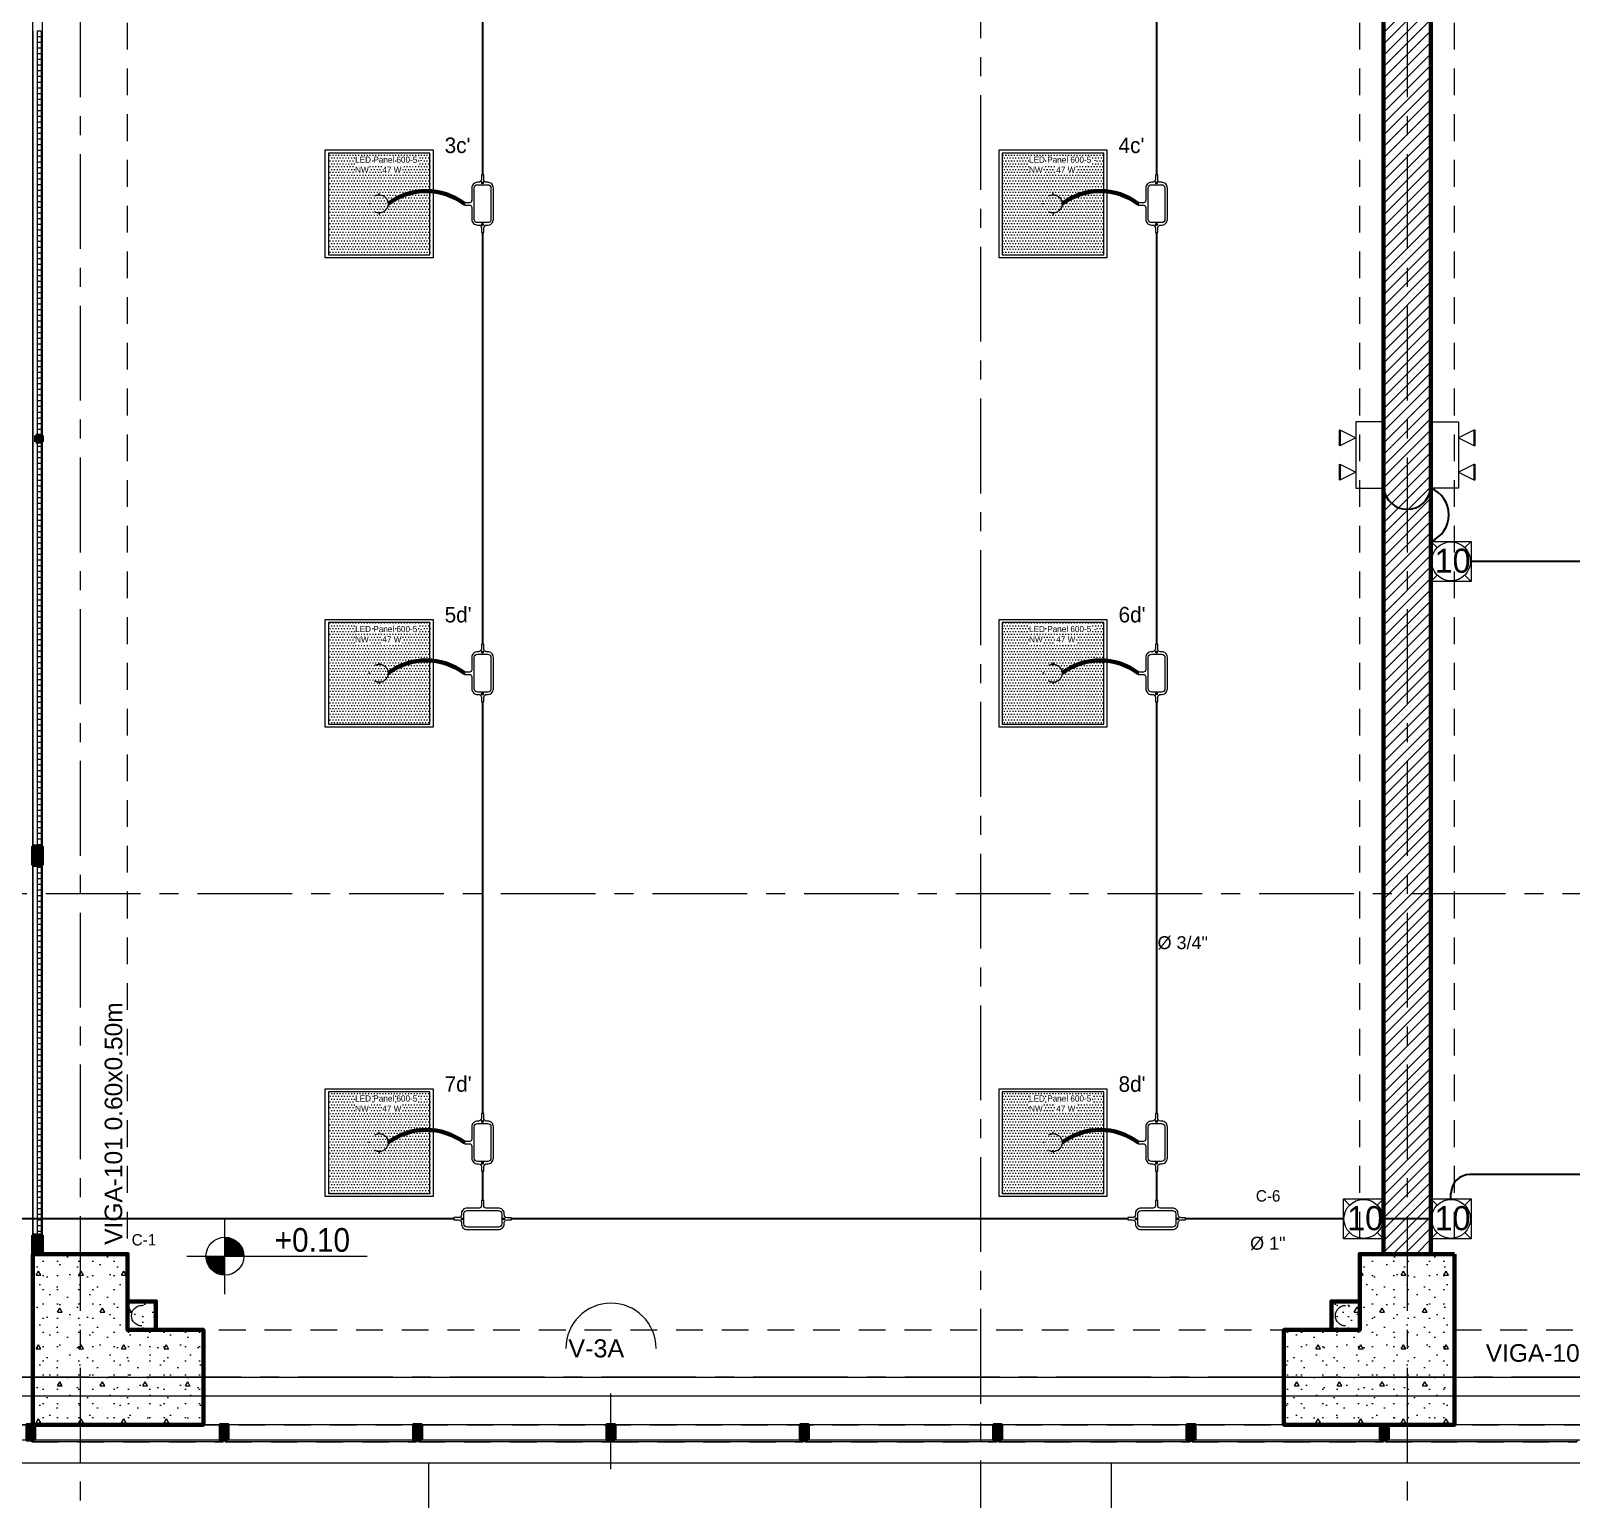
# Model space of a CAD drawing. Header units: inches. Extents: x -38 to 5698, y -33 to 92.
# Drawn here: x 16.06 to 24.18, y 6.81 to 14.55 of the extents above; entities that cross this region are included whole.
import ezdxf
from ezdxf.lldxf.tags import DXFTag

# ---------------------------------------------------------------- set-up
doc = ezdxf.new("R2010")
doc.units = ezdxf.units.IN
doc.header["$MEASUREMENT"] = 0
doc.set_wipeout_variables(frame=1)
doc.header["$PDMODE"] = 1
for name, pattern in [('CONTINUA', [0]), ('DASHED', [0.75, 0.5, -0.25]), ('Hidden Line', [0.195611, 0.141111, -0.0545]), ('HIDDEN2', [0.1875, 0.125, -0.0625]), ('Línea Oculta', [0.195611, 0.141111, -0.0545]), ('Punto & Raya', [0.65, 0.5, -0.075, 0, -0.075]), ('Wipeout_Contour', [1, 0, -1])]:
    doc.linetypes.add(name, pattern=pattern)
for name, color, linetype, lineweight in [('00 IE CKTO ILUMINACION', 3, 'Continuous', 50), ('00_IE_Luminarias', 6, 'Continuous', 30), ('ALUMBRADO_CONDUIT', 30, 'CONDUIT1', 30), ('ALUMBRADO_PVC', 6, 'PVC1', 30), ('Bancas', 1, 'Continuous', 13), ('CABLEADO EXT.', 3, 'PVCSUBT', 30), ('Luminarias', 5, 'Continuous', 20), ('pulsador', 4, 'Continuous', 40), ('Simb_Alumbrado', 140, 'CONTINUA', 30)]:
    doc.layers.add(name, color=color, linetype=linetype, lineweight=lineweight)
for name, color, linetype in [('02 _ ARQ _ ALB _ Cotas Ejes', 7, 'Continuous'), ('02 _ ARQ _ ALB _ Ejes Generales', 7, 'Continuous'), ('02 _ ARQ _ ZON _ Espacio.3D', 7, 'Continuous'), ('08 _ STR _ EXT _ 06 Columnas', 7, 'Continuous'), ('08 _ STR _ EXT _ 06 Elementos de Fachada', 7, 'Continuous'), ('08 _ STR _ EXT _ 07 Losa Aligerada', 7, 'Continuous'), ('08 _ STR _ EXT _ 09 Vigas', 7, 'Continuous'), ('08 _ STR _ EXT _ 10 Vereda Exterior', 7, 'Continuous'), ('1TEXT', 8, 'Continuous'), ('Acabado - Muros', 7, 'Continuous'), ('ESQUEMAS', 7, 'Continuous'), ('Estructura - 04 MURO', 7, 'Continuous'), ('Estructura - Carga', 7, 'Continuous'), ('Marcador - Secciones', 251, 'Continuous'), ('MEP - HVAC', 7, 'Continuous'), ('Notas - Etiquetas', 251, 'Continuous')]:
    doc.layers.add(name, color=color, linetype=linetype)
doc.styles.add('Arial', font='arial.ttf')
doc.styles.add('Estilo_Generado_4', font='swisse.ttf')
doc.styles.add('{18b73a54-fa43-428c-adcb-c1c7bbdf2c84}', font='Simplex.shx')
tags = doc.linetypes.add('CONDUIT1', pattern='A,1,-0.19772,["con",{18b73a54-fa43-428c-adcb-c1c7bbdf2c84},S=0.2,R=0,X=0,Y=-0.065594],-0.593642', length=1.791362).pattern_tags.tags
tags[6] = DXFTag(74, 10)
tags = doc.linetypes.add('PVC1', pattern='A,1,-0.19772,["PVC",{18b73a54-fa43-428c-adcb-c1c7bbdf2c84},S=0.13,R=0,X=0,Y=-0.061851],-0.507647', length=1.705367).pattern_tags.tags
tags[6] = DXFTag(74, 10)
tags = doc.linetypes.add('PVCSUBT', pattern='A,0.6,-0.3,0.6,-0.075691,["PVC",Standard,S=0.2,R=0,X=0,Y=-0.093724],-0.621005', length=2.196696).pattern_tags.tags
tags[10] = DXFTag(74, 10)
doc.dimstyles.new('Estilo_Generado__1', dxfattribs={"dimtxt": 0.125, "dimasz": 0.095, "dimexe": 0.18, "dimexo": 0.3, "dimgap": 0, "dimtad": 0, "dimtih": 1, "dimtoh": 1, "dimzin": 0, "dimdsep": 46, "dimtxsty": 'Estilo_Generado_4', "dimblk": 'ARROWHEAD_6', "dimblk1": 'ARROWHEAD_6', "dimblk2": 'ARROWHEAD_6', "dimcen": 0.09, "dimse1": 1, "dimse2": 1, "dimclrd": 144, "dimclre": 144, "dimclrt": 7, "dimadec": 0, "dimazin": 0, "dimtfac": 1, "dimtdec": 4, "dimtmove": 0, "dimatfit": 3, "dimfxl": 1, "dimtolj": 1, "dimtzin": 0, "dimarcsym": 0})
pattern_1 = [(0, (0, 0), (0, 0.03), [])]
pattern_2 = [(0, (0, 0), (0, 0.3897114), [0.024375, -0.200625]), (0, (0.1125, 0.19486), (0, 0.3897114), [0.024375, -0.200625]), (60, (0, 0), (-0.3375, 0.194856), [0.024375, -0.200625]), (60, (0.225, 0), (-0.3375, 0.194856), [0.024375, -0.200625]), (120, (0.02437, 0), (0.3375, 0.194856), [0.024375, -0.200625]), (120, (0.24938, 0), (0.3375, 0.194856), [0.024375, -0.200625]), (0, (0, 0.0375), (0, 0.075), [0, -0.075, 0, -0.1125]), (45, (0.0375, 0.0375), (-0.053033, 0.053033), [0, -0.05625, 0, -0.09375])]
pattern_3 = [(0, (0, 0), (0, 0.311769), [0.03, -0.15]), (0, (0.09, 0.1559), (0, 0.311769), [0.03, -0.15]), (60, (0, 0), (-0.27, 0.1558846), [0.03, -0.15]), (60, (0.18, 0), (-0.27, 0.1558846), [0.03, -0.15]), (120, (0.03, 0), (0.27, 0.1558846), [0.03, -0.15]), (120, (0.21, 0), (0.27, 0.1558846), [0.03, -0.15]), (0, (0, 0.03), (0, 0.06), [0, -0.06, 0, -0.09]), (45, (0.03, 0.03), (-0.04242641, 0.04242641), [0, -0.045, 0, -0.075])]

# ---------------------------------------------------------------- blocks, each defined once
blk = doc.blocks.new('ARROWHEAD_6')
at = {"color": 0, "linetype": 'Continuous', "lineweight": 0}
for p, q in [((0, 0), (-1, 0)), ((-0.5, -0.5), (0.5, 0.5))]:
    blk.add_line(p, q, dxfattribs=at)
blk = doc.blocks.new('*D10')
at = {"layer": '02 _ ARQ _ ALB _ Cotas Ejes', "color": 144, "linetype": 'Continuous', "lineweight": -2, "transparency": 16777216}
for p, q in [((9.415, 2.4306), (12.5886, 2.4306)), ((16.225, 2.4306), (12.976, 2.4306))]:
    blk.add_line(p, q, dxfattribs=at)
at = {"layer": 'Defpoints', "color": 0, "linetype": 'Continuous', "lineweight": 40, "transparency": 16777216}
for p in [(9.32, 7.45), (16.32, 7.45), (16.32, 2.4306)]:
    blk.add_point(p, dxfattribs=at)
at = {"layer": '02 _ ARQ _ ALB _ Cotas Ejes', "color": 144, "linetype": 'Continuous', "lineweight": -2, "transparency": 16777216, "xscale": 0.095, "yscale": 0.095, "zscale": 0.095, "rotation": 180}
blk.add_blockref('ARROWHEAD_6', (9.32, 2.4306), dxfattribs=at)
at = {"layer": '02 _ ARQ _ ALB _ Cotas Ejes', "color": 144, "linetype": 'Continuous', "lineweight": -2, "transparency": 16777216, "xscale": 0.095, "yscale": 0.095, "zscale": 0.095}
blk.add_blockref('ARROWHEAD_6', (16.32, 2.4306), dxfattribs=at)
at = {"layer": '02 _ ARQ _ ALB _ Cotas Ejes', "color": 7, "linetype": 'Continuous', "lineweight": 13, "transparency": 16777216, "insert": (12.7823, 2.4306), "char_height": 0.125, "attachment_point": 5, "style": 'Estilo_Generado_4'}
blk.add_mtext('\\A1;7.00', dxfattribs=at)
blk = doc.blocks.new('*D12')
at = {"layer": '02 _ ARQ _ ALB _ Cotas Ejes', "color": 144, "linetype": 'Continuous', "lineweight": -2, "transparency": 16777216}
for p, q in [((16.415, 2.4306), (19.5886, 2.4306)), ((23.225, 2.4306), (19.976, 2.4306))]:
    blk.add_line(p, q, dxfattribs=at)
at = {"layer": 'Defpoints', "color": 0, "linetype": 'Continuous', "lineweight": 40, "transparency": 16777216}
for p in [(16.32, 7.45), (23.32, 7.45), (23.32, 2.4306)]:
    blk.add_point(p, dxfattribs=at)
at = {"layer": '02 _ ARQ _ ALB _ Cotas Ejes', "color": 144, "linetype": 'Continuous', "lineweight": -2, "transparency": 16777216, "xscale": 0.095, "yscale": 0.095, "zscale": 0.095, "rotation": 180}
blk.add_blockref('ARROWHEAD_6', (16.32, 2.4306), dxfattribs=at)
at = {"layer": '02 _ ARQ _ ALB _ Cotas Ejes', "color": 144, "linetype": 'Continuous', "lineweight": -2, "transparency": 16777216, "xscale": 0.095, "yscale": 0.095, "zscale": 0.095}
blk.add_blockref('ARROWHEAD_6', (23.32, 2.4306), dxfattribs=at)
at = {"layer": '02 _ ARQ _ ALB _ Cotas Ejes', "color": 7, "linetype": 'Continuous', "lineweight": 13, "transparency": 16777216, "insert": (19.7823, 2.4306), "char_height": 0.125, "attachment_point": 5, "style": 'Estilo_Generado_4'}
blk.add_mtext('\\A1;7.00', dxfattribs=at)
blk = doc.blocks.new('*D13')
at = {"layer": '02 _ ARQ _ ALB _ Cotas Ejes', "color": 144, "linetype": 'Continuous', "lineweight": -2, "transparency": 16777216}
for p, q in [((23.415, 2.4306), (26.5886, 2.4306)), ((30.225, 2.4306), (26.9761, 2.4306))]:
    blk.add_line(p, q, dxfattribs=at)
at = {"layer": 'Defpoints', "color": 0, "linetype": 'Continuous', "lineweight": 40, "transparency": 16777216}
for p in [(23.32, 7.45), (30.32, 7.45), (30.32, 2.4306)]:
    blk.add_point(p, dxfattribs=at)
at = {"layer": '02 _ ARQ _ ALB _ Cotas Ejes', "color": 144, "linetype": 'Continuous', "lineweight": -2, "transparency": 16777216, "xscale": 0.095, "yscale": 0.095, "zscale": 0.095, "rotation": 180}
blk.add_blockref('ARROWHEAD_6', (23.32, 2.4306), dxfattribs=at)
at = {"layer": '02 _ ARQ _ ALB _ Cotas Ejes', "color": 144, "linetype": 'Continuous', "lineweight": -2, "transparency": 16777216, "xscale": 0.095, "yscale": 0.095, "zscale": 0.095}
blk.add_blockref('ARROWHEAD_6', (30.32, 2.4306), dxfattribs=at)
at = {"layer": '02 _ ARQ _ ALB _ Cotas Ejes', "color": 7, "linetype": 'Continuous', "lineweight": 13, "transparency": 16777216, "insert": (26.7823, 2.4306), "char_height": 0.125, "attachment_point": 5, "style": 'Estilo_Generado_4'}
blk.add_mtext('\\A1;7.00', dxfattribs=at)
blk = doc.blocks.new('*U270')
at = {"layer": 'Luminarias', "linetype": 'DASHED', "lineweight": 0, "ltscale": 0.05}
blk.add_lwpolyline([(0, -0.0045), (0, 0.0045)], dxfattribs=at)
blk = doc.blocks.new('*U271')
at = {"color": 0, "linetype": 'ByBlock', "lineweight": -2, "transparency": 16777216}
for p, rotation in [((-0.05, 0), 90), ((0, -0.05), 180), ((0.05, 0), 269.9999999999999)]:
    blk.add_blockref('*U270', p, dxfattribs=dict(at, rotation=rotation))
blk.add_blockref('*U270', (0, 0.05), dxfattribs=at)
blk = doc.blocks.new('PANEL LED 50W')
at = {"layer": 'Luminarias'}
h = blk.add_hatch(dxfattribs=at)
h.set_pattern_fill('DOTS', color=4, scale=0.009097)
h.set_pattern_definition([(0, (0, -2e-14), (0.0072206, 0.01444116), [0, -0.01444116])])
h.paths.add_polyline_path([(-0.2574, -0.2574), (0.2574, -0.2574), (0.2574, 0.2574), (-0.2574, 0.2574)])
h.paths.add_polyline_path([(-0.1296, 0.0974), (0.1849, 0.0974), (0.1849, 0.2469), (-0.1296, 0.2469)], flags=24)
at = {"layer": 'Luminarias', "color": 4, "lineweight": 0}
for points in [[(-0.2729, 0.2729), (0.2729, 0.2729), (0.2729, -0.2729), (-0.2729, -0.2729)], [(-0.2574, -0.2574), (0.2574, -0.2574), (0.2574, 0.2574), (-0.2574, 0.2574)]]:
    blk.add_lwpolyline(points, close=True, dxfattribs=at)
at = {"layer": 'Luminarias', "color": 4, "linetype": 'DASHED', "lineweight": 0, "ltscale": 0.01}
blk.add_circle((0, 0), 0.0455, dxfattribs=at)
at = {"color": 4}
blk.add_blockref('*U271', (0, 0), dxfattribs=at)
at = {"layer": 'Luminarias', "color": 4, "insert": (-0.1218, 0.2392), "char_height": 0.030929, "width": 0.382855, "attachment_point": 1}
blk.add_mtext('{\\Ftxt|c0;LED Panel 600-5 - NW      47 W}', dxfattribs=at)
blk = doc.blocks.new('oval t')
at = {"layer": 'Simb_Alumbrado', "lineweight": 13}
blk.add_lwpolyline([(0.0141, 0.0102, -0.414214), (0.0041, 0.0202), (0.0041, 0.0416), (-0.0056, 0.0416), (-0.0056, 0.0202, -0.414214), (-0.0156, 0.0102), (-0.0659, 0.0102, 0.414214), (-0.0899, -0.0138), (-0.0899, -0.0183, -0.414214), (-0.1019, -0.0303), (-0.1213, -0.0303), (-0.1213, -0.04), (-0.1016, -0.04, -0.451917), (-0.0897, -0.0535, 0.451917), (-0.0659, -0.0805), (0.0659, -0.0805, 0.414214), (0.0899, -0.0566), (0.0899, -0.0512, -0.398753), (0.1019, -0.0401), (0.1213, -0.0401), (0.1213, -0.0304), (0.1019, -0.0304, -0.368669), (0.0899, -0.0176), (0.0899, -0.0138, 0.414214), (0.0659, 0.0102), (0.0141, 0.0102)], format="xyb", dxfattribs=at)
blk.add_lwpolyline([(-0.0659, 0), (0.0659, 0, -0.414214), (0.0797, -0.0138), (0.0797, -0.0566, -0.414214), (0.0659, -0.0703), (-0.0659, -0.0703, -0.414214), (-0.0797, -0.0566), (-0.0797, -0.0138, -0.414214)], format="xyb", close=True, dxfattribs=at)
for points in [[(-0.0911, -0.0352), (-0.0828, -0.0352)], [(-0.0869, -0.031), (-0.0869, -0.0394)], [(0.0837, -0.0352), (0.0921, -0.0352)], [(0.0879, -0.031), (0.0879, -0.0394)]]:
    blk.add_lwpolyline(points, dxfattribs=at)
for centre in [(-0.0869, -0.0352), (0.0879, -0.0352)]:
    blk.add_circle(centre, 0.00419, dxfattribs=at)
blk = doc.blocks.new('100x100x80 adosado')
at = {"layer": 'Simb_Alumbrado', "lineweight": 13}
blk.add_lwpolyline([(-0.0768, 0.0788), (0.0194, 0.0788), (0.0194, -0.0174), (-0.0768, -0.0174)], close=True, dxfattribs=at)
at = {"layer": 'Simb_Alumbrado', "lineweight": 9}
for points in [[(-0.0768, 0.0788), (-0.0618, 0.0638)], [(0.0043, 0.0638), (0.0194, 0.0788)], [(-0.0768, -0.0174), (-0.0618, -0.0023)], [(0.0043, -0.0023), (0.0194, -0.0174)]]:
    blk.add_lwpolyline(points, dxfattribs=at)
blk.add_circle((-0.0287, 0.0307), 0.0467, dxfattribs=at)
at = {"layer": 'Simb_Alumbrado', "lineweight": 9, "insert": (-0.0677, 0.0612), "char_height": 0.05773, "attachment_point": 1}
blk.add_mtext_dynamic_manual_height_columns('10', width=0.119989, gutter_width=12.5, heights=[0], dxfattribs=at)
blk = doc.blocks.new('luz de emergencia')
at = {"color": 5, "lineweight": 40}
for p, q in [((164.1493, 48.9365, -0.0001), (164.2333, 48.9365, -0.0001)), ((164.3313, 48.9365, -0.0001), (164.4153, 48.9365, -0.0001))]:
    blk.add_line(p, q, dxfattribs=at)
at = {"layer": '00_IE_Luminarias', "color": 5, "linetype": 'Continuous', "lineweight": 13}
for p, q in [((164.1913, 49.0205, -0.0001), (164.1493, 48.9365, -0.0001)), ((164.2333, 48.9365, -0.0001), (164.1913, 49.0205, -0.0001)), ((164.3733, 49.0205, -0.0001), (164.3313, 48.9365, -0.0001)), ((164.4153, 48.9365, -0.0001), (164.3733, 49.0205, -0.0001))]:
    blk.add_line(p, q, dxfattribs=at)
at = {"layer": '00_IE_Luminarias', "color": 5, "linetype": 'Continuous', "lineweight": 13, "elevation": -0.0001}
blk.add_lwpolyline([(164.4573, 49.0205), (164.1073, 49.0205), (164.1073, 49.1666), (164.4573, 49.1665)], close=True, dxfattribs=at)

msp = doc.modelspace()

# ---------------------------------------------------------------- hatches: boundary and pattern name
at = {"linetype": 'Continuous', "lineweight": 13, "true_color": 0x636466}
for points in [[(17.0837, 8.0886), (17.1837, 8.0886), (17.1761, 8.1269), (17.1544, 8.1593), (17.122, 8.181), (17.0837, 8.1886)], [(17.0837, 8.0886), (16.9837, 8.0886), (16.9913, 8.0504), (17.013, 8.0179), (17.0454, 7.9962), (17.0837, 7.9886)]]:
    msp.add_hatch(color=251, dxfattribs=at).paths.add_polyline_path(points)
at = {"layer": '08 _ STR _ EXT _ 10 Vereda Exterior', "linetype": 'Continuous', "lineweight": 13}
h = msp.add_hatch(dxfattribs=at)
h.set_pattern_fill('RETÍCULA_100X100_0002', color=251, style=0, pattern_type=2)
h.set_pattern_definition([(360, (3.7574, 18.3027), (0, 2.53199), []), (90, (3.7574, 18.3027), (-3.6, 0), [])])
h.paths.add_polyline_path([(2.17, 3.6213), (4.2913, 1.5), (9.32, 1.5), (9.32, 6.5), (40.52, 6.5), (40.52, 1.5), (52.92, 1.5), (52.92, 19.0859), (51.57, 19.0859), (51.57, 7.2), (9.07, 7.2), (9.07, 7.85), (6.5201, 7.85, -0.414214), (6.2701, 8.1), (6.2701, 8.85, -0.414213), (6.5201, 9.1), (9.07, 9.1), (9.07, 12), (6.5201, 12, -0.414214), (6.2701, 12.25), (6.2701, 13, -0.414213), (6.5201, 13.25), (9.07, 13.25), (9.07, 16.15), (6.5201, 16.15, -0.414214), (6.2701, 16.4), (6.2701, 17.15, -0.414213), (6.5201, 17.4), (8.77, 17.4), (8.7706, 21.0499), (2.17, 21.0499)])
at = {"layer": 'Estructura - Carga', "linetype": 'Continuous', "lineweight": 13}
h = msp.add_hatch(dxfattribs=at)
h.set_pattern_fill('HORMIGÓN_ARMADO_0002', color=251, style=0, pattern_type=2)
h.set_pattern_definition(pattern_3)
h.paths.add_polyline_path([(16.57, 7.7), (16.72, 7.7), (16.72, 7.85), (16.57, 7.85)])
h = msp.add_hatch(dxfattribs=at)
h.set_pattern_fill('HORMIGÓN_ARMADO_0002', color=251, style=0, pattern_type=2)
h.set_pattern_definition(pattern_3)
h.paths.add_polyline_path([(22.92, 7.7), (23.07, 7.7), (23.07, 7.85), (22.92, 7.85)])

# ---------------------------------------------------------------- linework, layer by layer
at = {"color": 251, "linetype": 'Continuous', "lineweight": 13, "true_color": 0x636466}
for p, q in [((17.0837, 7.8886), (17.0837, 8.2886)), ((16.8837, 8.0886), (17.8348, 8.0886))]:
    msp.add_line(p, q, dxfattribs=at)
msp.add_circle((17.0837, 8.0886), 0.1, dxfattribs=at)
at = {"layer": '02 _ ARQ _ ALB _ Ejes Generales', "color": 251, "linetype": 'Punto & Raya', "lineweight": 13}
msp.add_line((55.57, 7.45), (4.8454, 7.45), dxfattribs=at)
at = {"layer": '02 _ ARQ _ ZON _ Espacio.3D', "color": 254, "linetype": 'Continuous', "lineweight": 0, "flags": 128}
msp.add_lwpolyline([(9.07, 29.7), (9.07, 17.4), (23.97, 17.4), (23.97, 16.9001), (23.57, 16.9001), (23.57, 16.2999), (23.445, 16.2999), (23.445, 8.1), (23.57, 8.1), (23.57, 7.45), (30.07, 7.45)], dxfattribs=at)
for points in [[(12.7199, 7.45), (16.07, 7.45), (16.07, 17.35), (12.7199, 17.35)], [(23.195, 16.2998), (23.07, 16.2998), (23.07, 17.35), (16.97, 17.35), (16.97, 16.9001), (16.57, 16.9001), (16.57, 16.0999), (16.1199, 16.0999), (16.1199, 8.1), (16.57, 8.1), (16.57, 7.7), (16.97, 7.7), (16.97, 7.45), (22.67, 7.45), (22.67, 7.7), (23.07, 7.7), (23.07, 8.1), (23.195, 8.1)]]:
    msp.add_lwpolyline(points, close=True, dxfattribs=at)
at = {"layer": '08 _ STR _ EXT _ 07 Losa Aligerada', "color": 254, "linetype": 'Continuous', "lineweight": 18, "flags": 128}
msp.add_lwpolyline([(9.07, 30.7), (9.07, 17.4), (6.5201, 17.4, 0.414213), (6.2701, 17.15), (6.2701, 16.4, 0.414071), (6.5201, 16.15), (9.07, 16.15), (9.07, 13.25), (6.5201, 13.25, 0.414229), (6.2701, 13), (6.2701, 12.25, 0.414214), (6.5201, 12), (9.07, 12), (9.07, 9.1), (6.5201, 9.1, 0.414244), (6.2701, 8.85), (6.2701, 8.1, 0.414204), (6.5201, 7.85), (9.07, 7.85), (9.07, 7.2), (51.57, 7.2)], format="xyb", dxfattribs=at)
at = {"layer": '08 _ STR _ EXT _ 09 Vigas', "color": 251, "linetype": 'Hidden Line', "lineweight": 13}
for p, q in [((16.57, 7.7), (16.57, 16.9)), ((23.07, 7.7), (23.07, 16.9)), ((23.57, 7.7), (23.57, 16.9)), ((9.57, 7.7), (16.07, 7.7)), ((16.57, 7.7), (23.07, 7.7)), ((23.57, 7.7), (30.07, 7.7))]:
    msp.add_line(p, q, dxfattribs=at)
at = {"layer": '08 _ STR _ EXT _ 10 Vereda Exterior', "color": 7, "linetype": 'Continuous', "lineweight": 18, "flags": 128}
msp.add_lwpolyline([(51.57, 7.2), (9.07, 7.2), (9.07, 7.85), (6.5201, 7.85, -0.414214), (6.2701, 8.1), (6.2701, 8.85, -0.414213), (6.5201, 9.1), (9.07, 9.1), (9.07, 12), (6.5201, 12, -0.414214), (6.2701, 12.25), (6.2701, 13, -0.414213), (6.5201, 13.25), (9.07, 13.25), (9.07, 16.15), (6.5201, 16.15, -0.414214), (6.2701, 16.4), (6.2701, 17.15, -0.414213), (6.5201, 17.4), (8.77, 17.4), (8.7706, 21.0499)], format="xyb", dxfattribs=at)
at = {"layer": 'Acabado - Muros', "color": 7, "linetype": 'Continuous', "lineweight": 60}
msp.add_line((16.12, 8.1), (16.07, 8.1), dxfattribs=at)
at = {"layer": 'ALUMBRADO_CONDUIT', "color": 30, "lineweight": 30, "ltscale": 0.4, "true_color": 0xf26722}
for p, q in [((18.4431, 15.9614), (18.4431, 13.7906)), ((21.9979, 15.8831), (21.9979, 13.7906)), ((18.4431, 13.4864), (18.4431, 11.3156)), ((21.9979, 13.4864), (21.9979, 11.3156)), ((25.4036, 11.7523), (23.6567, 11.7523)), ((18.4431, 11.0114), (18.4431, 8.8406)), ((21.9979, 11.0114), (21.9979, 8.8406)), ((18.443, 8.5364), (18.443, 8.382)), ((21.9979, 8.5364), (21.9979, 8.382)), ((25.4042, 8.519), (23.6508, 8.519)), ((23.5508, 8.3916), (23.5508, 8.419))]:
    msp.add_line(p, q, dxfattribs=at)
for points in [[(21.8467, 8.2857), (18.5961, 8.2857)], [(22.9833, 8.2857), (22.151, 8.2857)]]:
    msp.add_lwpolyline(points, dxfattribs=at)
msp.add_arc((23.6508, 8.419), 0.1, 90, 180, dxfattribs=at)
at = {"layer": 'CABLEADO EXT.', "color": 3, "lineweight": 80}
for centre in [(18.1458, 13.3725), (21.7006, 13.3725), (18.1458, 10.8975), (21.7006, 10.8975), (18.1458, 8.4225), (21.7006, 8.4225)]:
    msp.add_arc(centre, 0.3326, 52.81479, 127.18521, dxfattribs=at)
at = {"layer": 'Estructura - 04 MURO', "color": 165, "linetype": 'Continuous', "lineweight": 15}
for p, q in [((14.0199, 7.45), (43.67, 7.45)), ((14.0199, 7.2), (43.67, 7.2))]:
    msp.add_line(p, q, dxfattribs=at)
at = {"layer": 'Estructura - Carga', "color": 7, "linetype": 'Continuous', "lineweight": 80, "flags": 128}
for points in [[(16.57, 7.7), (16.72, 7.7), (16.72, 7.85), (16.57, 7.85)], [(22.92, 7.7), (23.07, 7.7), (23.07, 7.85), (22.92, 7.85)]]:
    msp.add_lwpolyline(points, close=True, dxfattribs=at)
at = {"layer": 'MEP - HVAC', "color": 7, "linetype": 'Continuous', "lineweight": 13, "flags": 128}
for points in [[(16.645, 7.721, -1), (16.645, 7.829)], [(22.995, 7.721, -1), (22.995, 7.829, -1)]]:
    msp.add_lwpolyline(points, format="xyb", dxfattribs=at)
at = {"layer": 'Notas - Etiquetas', "color": 144, "linetype": 'Continuous', "lineweight": 13, "flags": 128}
msp.add_lwpolyline([(19.3578, 7.6029, 1), (18.882, 7.6029, 1)], format="xyb", dxfattribs=at)

# ---------------------------------------------------------------- block references
at = {"layer": 'ALUMBRADO_CONDUIT', "xscale": 1.041283452965173, "yscale": 1.041283452965173, "zscale": 1.041283452965173}
for p in [(17.8974, 13.6375), (21.4522, 13.6375), (17.8974, 11.1625), (21.4522, 11.1625), (17.8974, 8.6875), (21.4522, 8.6875)]:
    msp.add_blockref('PANEL LED 50W', p, dxfattribs=at)
at = {"layer": 'Bancas', "color": 252, "true_color": 0x939598, "xscale": 1.253906979044094, "yscale": 1.253906979044094, "zscale": 1.253906979044094, "rotation": 89.99999999999999}
for p in [(18.3989, 13.6385), (21.9538, 13.6385), (18.3989, 11.1635), (21.9538, 11.1635), (18.3989, 8.6885), (21.9538, 8.6885)]:
    msp.add_blockref('oval t', p, dxfattribs=at)
at = {"layer": 'Bancas', "color": 252, "true_color": 0x939598, "xscale": 1.253906979044094, "yscale": 1.253906979044094, "zscale": 1.253906979044094}
for p in [(18.444, 8.3299), (21.9988, 8.3299)]:
    msp.add_blockref('oval t', p, dxfattribs=at)

# ---------------------------------------------------------------- texts
at = {"color": 251, "lineweight": 13, "true_color": 0x636466, "insert": (17.3462, 8.1104), "char_height": 0.125, "attachment_point": 7, "style": 'Estilo_Generado_4'}
msp.add_mtext('\\A1;{\\W0.900000x;\\pql;\\fSwis721 Ex BT|b0|i0|c0|p34;+0.10}', dxfattribs=at)
at = {"layer": '00 IE CKTO ILUMINACION', "color": 3, "linetype": 'CONTINUA', "lineweight": 15}
for s, p in [('C-6', (22.5217, 8.3767)), ('C-1', (16.5919, 8.1452))]:
    msp.add_text(s, height=0.06, dxfattribs=at).set_placement(p)
at = {"layer": '00_IE_Luminarias', "color": 6, "linetype": 'HIDDEN2'}
for s, p in [("3c'", (18.2427, 13.9056)), ("4c'", (21.7975, 13.9056)), ("5d'", (18.2427, 11.4306)), ("6d'", (21.7975, 11.4306)), ("7d'", (18.2427, 8.9556)), ("8d'", (21.7975, 8.9556))]:
    msp.add_text(s, height=0.08174, dxfattribs=at).set_placement(p)
at = {"layer": '1TEXT', "color": 50, "linetype": 'Continuous', "style": 'Arial'}
for s, p in [('%%C 3/4"', (22.0032, 9.708)), ('%%C 1"', (22.4914, 8.123))]:
    msp.add_text(s, height=0.06788, rotation=0, dxfattribs=at).set_placement(p)
at = {"layer": 'Notas - Etiquetas', "color": 8, "linetype": 'Continuous', "lineweight": 13, "insert": (16.5433, 8.1487), "char_height": 0.0925, "attachment_point": 7, "rotation": 90, "style": 'Estilo_Generado_4'}
msp.add_mtext('\\A1;{\\pql;\\fSwis721 Ex BT|b0|i0|c0|p34;VIGA-101\\fSwis721 Ex BT|b0|i0|c0|p34; \\fSwis721 Ex BT|b0|i0|c0|p34;0.60\\fSwis721 Ex BT|b0|i0|c0|p34;x\\fSwis721 Ex BT|b0|i0|c0|p34;0.50\\fSwis721 Ex BT|b0|i0|c0|p34;m}', dxfattribs=at)
at = {"layer": 'Notas - Etiquetas', "color": 8, "lineweight": 35, "insert": (18.8949, 7.6504), "char_height": 0.095, "attachment_point": 1, "style": 'Estilo_Generado_4'}
msp.add_mtext('\\A1;{\\pqj;\\pt0,46;\\fSwis721 Ex BT|b0|i0|c0|p34;V-3A\\fSwis721 Ex BT|b0|i0|c0|p34;\\A1{\\H.66x;\\S^  ;}\\fSwis721 Ex BT|b0|i0|c0|p34;\\fSwis721 Ex BT|b0|i0|c0|p34;\\A1{\\H.66x;\\S^  ;}\\fSwis721 Ex BT|b0|i0|c0|p34; \\fSwis721 Ex BT|b0|i0|c0|p34;\\fSwis721 Ex BT|b0|i0|c0|p34;\\fSwis721 Ex BT|b0|i0|c0|p34;\\fSwis721 Ex BT|b0|i0|c0|p34;\\fSwis721 Ex BT|b0|i0|c0|p34;\\fSwis721 Ex BT|b0|i0|c0|p34;\\fSwis721 Ex BT|b0|i0|c0|p34;\\fSwis721 Ex BT|b0|i0|c0|p34;\\fSwis721 Ex BT|b0|i0|c0|p34;\\fSwis721 Ex BT|b0|i0|c0|p34;\\fSwis721 Ex BT|b0|i0|c0|p34;\\fSwis721 Ex BT|b0|i0|c0|p34;\\fSwis721 Ex BT|b0|i0|c0|p34;\\fSwis721 Ex BT|b0|i0|c0|p34;\\fSwis721 Ex BT|b0|i0|c0|p34;\\fSwis721 Ex BT|b0|i0|c0|p34;\\fSwis721 Ex BT|b0|i0|c0|p34;\\fSwis721 Ex BT|b0|i0|c0|p34;\\fSwis721 Ex BT|b0|i0|c0|p34;\\fSwis721 Ex BT|b0|i0|c0|p34;\\fSwis721 Ex BT|b0|i0|c0|p34;\\fSwis721 Ex BT|b0|i0|c0|p34;\\fSwis721 Ex BT|b0|i0|c0|p34;\\fSwis721 Ex BT|b0|i0|c0|p34;\\fSwis721 Ex BT|b0|i0|c0|p34;\\fSwis721 Ex BT|b0|i0|c0|p34;\\fSwis721 Ex BT|b0|i0|c0|p34;\\fSwis721 Ex BT|b0|i0|c0|p34;\\fSwis721 Ex BT|b0|i0|c0|p34;\\fSwis721 Ex BT|b0|i0|c0|p34;\\fSwis721 Ex BT|b0|i0|c0|p34;\\fSwis721 Ex BT|b0|i0|c0|p34;\\fSwis721 Ex BT|b0|i0|c0|p34;\\fSwis721 Ex BT|b0|i0|c0|p34;\\fSwis721 Ex BT|b0|i0|c0|p34;\\fSwis721 Ex BT|b0|i0|c0|p34;\\fSwis721 Ex BT|b0|i0|c0|p34;\\fSwis721 Ex BT|b0|i0|c0|p34;\\fSwis721 Ex BT|b0|i0|c0|p34;\\fSwis721 Ex BT|b0|i0|c0|p34;\\fSwis721 Ex BT|b0|i0|c0|p34;\\fSwis721 Ex BT|b0|i0|c0|p34;\\fSwis721 Ex BT|b0|i0|c0|p34;}', dxfattribs=at)
at = {"layer": 'Notas - Etiquetas', "color": 8, "linetype": 'Continuous', "lineweight": 13, "insert": (23.7343, 7.5308), "char_height": 0.0925, "attachment_point": 7, "style": 'Estilo_Generado_4'}
msp.add_mtext('\\A1;{\\pql;\\fSwis721 Ex BT|b0|i0|c0|p34;VIGA-101\\fSwis721 Ex BT|b0|i0|c0|p34; \\fSwis721 Ex BT|b0|i0|c0|p34;0.60\\fSwis721 Ex BT|b0|i0|c0|p34;x\\fSwis721 Ex BT|b0|i0|c0|p34;0.50\\fSwis721 Ex BT|b0|i0|c0|p34;m}', dxfattribs=at)

# ---------------------------------------------------------------- next in the draw order: wipeouts: each hides what was drawn before it
at = {"color": 254, "linetype": 'Wipeout_Contour', "lineweight": 0, "ltscale": 106.674429}
msp.add_wipeout([(14.0199, 7.2), (14.0199, 7), (37.07, 7), (37.07, 7.2)], dxfattribs=at).dxf.layer = '08 _ STR _ EXT _ 06 Elementos de Fachada'
at = {"color": 254, "linetype": 'Wipeout_Contour', "lineweight": 0, "ltscale": 120.23277}
msp.add_wipeout([(16.07, 12.4), (16.07, 10.25), (16.12, 10.25), (16.12, 12.3835), (16.087, 12.3835), (16.087, 12.4)], dxfattribs=at).dxf.layer = 'Acabado - Muros'
at = {"color": 254, "linetype": 'Wipeout_Contour', "lineweight": 0, "ltscale": 74.163925}
msp.add_wipeout([(16.07, 8.2), (16.12, 8.2), (16.12, 10.15), (16.07, 10.15)], dxfattribs=at).dxf.layer = 'Acabado - Muros'
at = {"color": 254, "linetype": 'Wipeout_Contour', "lineweight": 0, "ltscale": 106.167638}
msp.add_wipeout([(23.195, 8.1), (23.445, 8.1), (23.445, 16.2999), (23.195, 16.2998)], dxfattribs=at).dxf.layer = 'Estructura - 04 MURO'

# ---------------------------------------------------------------- next in the draw order: hatches: boundary and pattern name
at = {"linetype": 'Continuous', "lineweight": 13, "true_color": 0x636466}
for points in [[(16.0799, 7.12), (16.0799, 7.2), (16.0399, 7.2), (16.0399, 7.12)], [(17.0999, 7.12), (17.0999, 7.2), (17.0599, 7.2), (17.0599, 7.12)], [(18.1199, 7.12), (18.1199, 7.2), (18.0799, 7.2), (18.0799, 7.12)], [(19.1399, 7.12), (19.1399, 7.2), (19.0999, 7.2), (19.0999, 7.12)], [(20.1599, 7.12), (20.1599, 7.2), (20.1199, 7.2), (20.1199, 7.12)], [(21.1799, 7.12), (21.1799, 7.2), (21.1399, 7.2), (21.1399, 7.12)], [(22.1999, 7.12), (22.1999, 7.2), (22.1599, 7.2), (22.1599, 7.12)], [(23.2199, 7.12), (23.2199, 7.2), (23.1799, 7.2), (23.1799, 7.12)]]:
    msp.add_hatch(color=251, dxfattribs=at).paths.add_polyline_path(points)
at = {"layer": '08 _ STR _ EXT _ 06 Columnas', "linetype": 'Continuous', "lineweight": 9}
h = msp.add_hatch(dxfattribs=at)
h.set_pattern_fill('HORMIGÓN_EN_MASA_0002', style=0, pattern_type=2)
h.set_pattern_definition(pattern_2)
h.paths.add_polyline_path([(16.07, 8.1), (16.07, 7.2), (16.97, 7.2), (16.97, 7.7), (16.57, 7.7), (16.57, 8.1)])
h = msp.add_hatch(dxfattribs=at)
h.set_pattern_fill('HORMIGÓN_EN_MASA_0002', style=0, pattern_type=2)
h.set_pattern_definition(pattern_2)
h.paths.add_polyline_path([(23.57, 8.1), (23.07, 8.1), (23.07, 7.7), (22.67, 7.7), (22.67, 7.2), (23.57, 7.2)])
at = {"layer": 'Estructura - 04 MURO', "linetype": 'Continuous', "lineweight": 5}
h = msp.add_hatch(dxfattribs=at)
h.set_pattern_fill('LADRILLO_COMÚN_0002', color=252, style=0, pattern_type=2)
h.set_pattern_definition([(45, (0, 0), (-0.03005204, 0.03005204), [])])
h.paths.add_polyline_path([(23.195, 8.1), (23.445, 8.1), (23.445, 16.2999), (23.195, 16.2998)])

# ---------------------------------------------------------------- next in the draw order: linework, layer by layer
at = {"color": 251, "linetype": 'Línea Oculta', "lineweight": 13, "flags": 128}
for points in [[(14.0199, 7.2), (37.07, 7.2)], [(16.0799, 7.12), (16.0799, 7.2)], [(17.0599, 7.2), (17.0599, 7.12)], [(17.0999, 7.12), (17.0999, 7.2)], [(18.0799, 7.2), (18.0799, 7.12)], [(18.1199, 7.12), (18.1199, 7.2)], [(19.0999, 7.2), (19.0999, 7.12)], [(19.1399, 7.12), (19.1399, 7.2)], [(20.1199, 7.2), (20.1199, 7.12)], [(20.1599, 7.12), (20.1599, 7.2)], [(21.1399, 7.2), (21.1399, 7.12)], [(21.1799, 7.12), (21.1799, 7.2)], [(22.1599, 7.2), (22.1599, 7.12)], [(22.1999, 7.12), (22.1999, 7.2)], [(23.1799, 7.2), (23.1799, 7.12)], [(23.2199, 7.12), (23.2199, 7.2)], [(14.0199, 7.12), (37.07, 7.12)], [(16.0649, 7.11), (16.0649, 7.12)], [(16.0649, 7.11), (17.0749, 7.11)], [(17.0749, 7.11), (17.0749, 7.12)], [(17.0849, 7.11), (17.0849, 7.12)], [(17.0849, 7.11), (18.0949, 7.11)], [(18.0949, 7.11), (18.0949, 7.12)], [(18.1049, 7.11), (18.1049, 7.12)], [(18.1049, 7.11), (19.1149, 7.11)], [(19.1149, 7.11), (19.1149, 7.12)], [(19.1249, 7.11), (19.1249, 7.12)], [(19.1249, 7.11), (20.1349, 7.11)], [(20.1349, 7.11), (20.1349, 7.12)], [(20.1449, 7.11), (20.1449, 7.12)], [(20.1449, 7.11), (21.1549, 7.11)], [(21.1549, 7.11), (21.1549, 7.12)], [(21.1649, 7.11), (21.1649, 7.12)], [(21.1649, 7.11), (22.1749, 7.11)], [(22.1749, 7.11), (22.1749, 7.12)], [(22.1849, 7.11), (22.1849, 7.12)], [(22.1849, 7.11), (23.1949, 7.11)], [(23.1949, 7.11), (23.1949, 7.12)], [(23.2049, 7.11), (23.2049, 7.12)], [(23.2049, 7.11), (24.2149, 7.11)]]:
    msp.add_lwpolyline(points, dxfattribs=at)
at = {"color": 7, "linetype": 'Continuous', "lineweight": 60, "flags": 128}
for points in [[(16.0799, 7.12), (16.0399, 7.12), (16.0399, 7.2), (16.0799, 7.2)], [(17.0999, 7.12), (17.0599, 7.12), (17.0599, 7.2), (17.0999, 7.2)], [(18.1199, 7.12), (18.0799, 7.12), (18.0799, 7.2), (18.1199, 7.2)], [(19.1399, 7.12), (19.0999, 7.12), (19.0999, 7.2), (19.1399, 7.2)], [(20.1599, 7.12), (20.1199, 7.12), (20.1199, 7.2), (20.1599, 7.2)], [(21.1799, 7.12), (21.1399, 7.12), (21.1399, 7.2), (21.1799, 7.2)], [(22.1999, 7.12), (22.1599, 7.12), (22.1599, 7.2), (22.1999, 7.2)], [(23.2199, 7.12), (23.1799, 7.12), (23.1799, 7.2), (23.2199, 7.2)]]:
    msp.add_lwpolyline(points, close=True, dxfattribs=at)
at = {"color": 7, "linetype": 'Continuous', "lineweight": 13, "flags": 128}
for points in [[(16.0649, 7.11), (16.0649, 7.12), (17.0749, 7.12), (17.0749, 7.11)], [(17.0849, 7.11), (17.0849, 7.12), (18.0949, 7.12), (18.0949, 7.11)], [(18.1049, 7.11), (18.1049, 7.12), (19.1149, 7.12), (19.1149, 7.11)], [(19.1249, 7.11), (19.1249, 7.12), (20.1349, 7.12), (20.1349, 7.11)], [(20.1449, 7.11), (20.1449, 7.12), (21.1549, 7.12), (21.1549, 7.11)], [(21.1649, 7.11), (21.1649, 7.12), (22.1749, 7.12), (22.1749, 7.11)], [(22.1849, 7.11), (22.1849, 7.12), (23.1949, 7.12), (23.1949, 7.11)], [(23.2049, 7.11), (23.2049, 7.12), (24.2149, 7.12), (24.2149, 7.11)]]:
    msp.add_lwpolyline(points, close=True, dxfattribs=at)
at = {"layer": '02 _ ARQ _ ALB _ Ejes Generales', "color": 251, "linetype": 'Punto & Raya', "lineweight": 13}
for p, q in [((16.32, 45.9), (16.32, 2.05)), ((23.32, 45.9), (23.32, 2.05))]:
    msp.add_line(p, q, dxfattribs=at)
at = {"layer": '08 _ STR _ EXT _ 06 Columnas', "color": 7, "linetype": 'Continuous', "lineweight": 80, "flags": 128}
for points in [[(16.07, 8.1), (16.07, 7.2), (16.97, 7.2), (16.97, 7.7), (16.57, 7.7), (16.57, 8.1)], [(23.57, 8.1), (23.57, 7.2), (22.67, 7.2), (22.67, 7.7), (23.07, 7.7), (23.07, 8.1)]]:
    msp.add_lwpolyline(points, close=True, dxfattribs=at)
at = {"layer": '08 _ STR _ EXT _ 06 Elementos de Fachada', "color": 7, "linetype": 'Continuous', "lineweight": 13, "flags": 128}
for points in [[(37.07, 7.2), (14.0199, 7.2)], [(14.0199, 7), (37.07, 7)]]:
    msp.add_lwpolyline(points, dxfattribs=at)
at = {"layer": '08 _ STR _ EXT _ 09 Vigas', "color": 251, "linetype": 'Hidden Line', "lineweight": 13}
msp.add_line((51.57, 7.2), (9.07, 7.2), dxfattribs=at)
at = {"layer": 'Acabado - Muros', "color": 251, "linetype": 'Continuous', "lineweight": 13, "flags": 128}
for points in [[(16.07, 10.15), (16.07, 8.2)], [(16.12, 10.15), (16.12, 8.2)]]:
    msp.add_lwpolyline(points, dxfattribs=at)
at = {"layer": 'ALUMBRADO_CONDUIT', "color": 30, "lineweight": 30, "ltscale": 0.4, "true_color": 0xf26722}
msp.add_lwpolyline([(23.445, 8.2857), (23.195, 8.2857)], dxfattribs=at)
at = {"layer": 'ALUMBRADO_PVC', "linetype": 'PVC1', "ltscale": 0.4}
for centre, radius, start, end in [((23.32, 12.153), 0.1259, 186.6764, 353.32543), ((23.3888, 11.9983), 0.151, 291.84383, 68.15616)]:
    msp.add_arc(centre, radius, start, end, dxfattribs=at)
at = {"layer": 'Estructura - 04 MURO', "color": 7, "linetype": 'Continuous', "lineweight": 80, "flags": 128}
for points in [[(23.195, 16.2999), (23.195, 8.1)], [(23.445, 8.1), (23.445, 16.2999)]]:
    msp.add_lwpolyline(points, dxfattribs=at)
at = {"layer": 'Marcador - Secciones', "color": 251, "linetype": 'Punto & Raya', "lineweight": 13}
msp.add_line((21.07, 46.2111), (21.07, 0.8878), dxfattribs=at)
at = {"layer": 'Notas - Etiquetas', "color": 144, "linetype": 'Continuous', "lineweight": 13}
msp.add_line((19.1199, 6.965), (19.1199, 7.365), dxfattribs=at)

# ---------------------------------------------------------------- next in the draw order: block references
at = {"layer": 'ALUMBRADO_CONDUIT', "linetype": 'PVC1', "lineweight": 35, "xscale": 2.199856799627834, "yscale": 2.199856799627834, "zscale": 2.199856799627834}
for p in [(23.614, 11.6847), (23.1523, 8.2181), (23.614, 8.2181)]:
    msp.add_blockref('100x100x80 adosado', p, dxfattribs=at)
at = {"layer": 'pulsador', "color": 4, "lineweight": 40, "xscale": -1, "rotation": 269.9999999999987}
msp.add_blockref('luz de emergencia', (-25.9716, -151.9689, 0.0001), dxfattribs=at)
at = {"layer": 'pulsador', "color": 4, "lineweight": 40, "rotation": 89.99999999999999}
msp.add_blockref('luz de emergencia', (72.6115, -151.9689, 0.0001), dxfattribs=at)

# ---------------------------------------------------------------- next in the draw order: dimensions: what is measured, and where the dimension line sits
at = {"layer": '02 _ ARQ _ ALB _ Cotas Ejes', "color": 144, "linetype": 'Continuous', "lineweight": 13}
for base, p1, p2, picture, middle in [((16.32, 2.4306), (9.32, 7.45), (16.32, 7.45), '*D10', (12.7823, 2.4306)), ((23.32, 2.4306), (16.32, 7.45), (23.32, 7.45), '*D12', (19.7823, 2.4306)), ((30.32, 2.4306), (23.32, 7.45), (30.32, 7.45), '*D13', (26.7823, 2.4306))]:
    dim = msp.add_linear_dim(base=base, p1=p1, p2=p2, dimstyle='Estilo_Generado__1', dxfattribs=at)
    dim.commit()
    dim.dimension.update_dxf_attribs({"geometry": picture, "text_midpoint": middle, "dimtype": 160})

# ---------------------------------------------------------------- next in the draw order: wipeouts: each hides what was drawn before it
at = {"color": 254, "linetype": 'Wipeout_Contour', "lineweight": 0, "ltscale": 124.308523}
msp.add_wipeout([(16.07, 14.55), (16.07, 12.4), (16.087, 12.4), (16.087, 12.4165), (16.12, 12.4165), (16.12, 14.55)], dxfattribs=at).dxf.layer = 'Acabado - Muros'

# ---------------------------------------------------------------- next in the draw order: linework, layer by layer
at = {"layer": 'Acabado - Muros', "color": 251, "linetype": 'Continuous', "lineweight": 13, "flags": 128}
for points in [[(16.07, 14.55), (16.07, 10.25)], [(16.12, 14.55), (16.12, 12.4165)], [(16.12, 12.3835), (16.12, 10.25)]]:
    msp.add_lwpolyline(points, dxfattribs=at)

# ---------------------------------------------------------------- next in the draw order: wipeouts: each hides what was drawn before it
at = {"color": 254, "linetype": 'Wipeout_Contour', "lineweight": 0, "ltscale": 74.199368}
msp.add_wipeout([(16.115, 8.2), (16.115, 10.15), (16.095, 10.15), (16.095, 8.2)], dxfattribs=at).dxf.layer = 'Acabado - Muros'

# ---------------------------------------------------------------- next in the draw order: hatches: boundary and pattern name
at = {"layer": 'Acabado - Muros', "linetype": 'Continuous', "lineweight": 0}
h = msp.add_hatch(dxfattribs=at)
h.set_pattern_fill('CONTRACHAPADO_0002', color=254, style=0, pattern_type=2)
h.set_pattern_definition(pattern_1)
h.paths.add_polyline_path([(16.115, 8.2), (16.115, 10.15), (16.095, 10.15), (16.095, 8.2)])
msp.add_hatch(color=254, dxfattribs=at).paths.add_polyline_path([(16.12, 8.2), (16.07, 8.2), (16.07, 8.1), (16.12, 8.1)])

# ---------------------------------------------------------------- next in the draw order: linework, layer by layer
at = {"layer": 'Acabado - Muros', "color": 7, "linetype": 'Continuous', "lineweight": 60}
for p, q in [((16.12, 10.15), (16.07, 10.15)), ((16.12, 8.2), (16.07, 8.2)), ((16.07, 8.2), (16.07, 8.1)), ((16.12, 8.2), (16.12, 8.1))]:
    msp.add_line(p, q, dxfattribs=at)
at = {"layer": 'Acabado - Muros', "color": 7, "linetype": 'Continuous', "lineweight": 13, "flags": 128}
msp.add_lwpolyline([(16.115, 8.2), (16.095, 8.2), (16.095, 10.15), (16.115, 10.15)], close=True, dxfattribs=at)
at = {"layer": 'ALUMBRADO_CONDUIT', "color": 30, "lineweight": 30, "ltscale": 0.4, "true_color": 0xf26722}
msp.add_lwpolyline([(18.2919, 8.2857), (15.1407, 8.2857)], dxfattribs=at)
at = {"layer": 'Marcador - Secciones', "color": 251, "linetype": 'Punto & Raya', "lineweight": 13}
msp.add_line((4.9384, 10.0018), (46.3506, 10.0018), dxfattribs=at)

# ---------------------------------------------------------------- next in the draw order: wipeouts: each hides what was drawn before it
at = {"color": 254, "linetype": 'Wipeout_Contour', "lineweight": 0, "ltscale": 84.05318}
msp.add_wipeout([(16.115, 12.4165), (16.115, 14.55), (16.095, 14.55), (16.095, 12.4165)], dxfattribs=at).dxf.layer = 'Acabado - Muros'

# ---------------------------------------------------------------- next in the draw order: hatches: boundary and pattern name
at = {"layer": 'Acabado - Muros', "linetype": 'Continuous', "lineweight": 0}
h = msp.add_hatch(dxfattribs=at)
h.set_pattern_fill('CONTRACHAPADO_0002', color=254, style=0, pattern_type=2)
h.set_pattern_definition(pattern_1)
h.paths.add_polyline_path([(16.115, 12.4165), (16.115, 14.55), (16.095, 14.55), (16.095, 12.4165)])

# ---------------------------------------------------------------- next in the draw order: linework, layer by layer
at = {"layer": 'Acabado - Muros', "color": 7, "linetype": 'Continuous', "lineweight": 13, "flags": 128}
msp.add_lwpolyline([(16.115, 12.4165), (16.095, 12.4165), (16.095, 14.55), (16.115, 14.55)], close=True, dxfattribs=at)

# ---------------------------------------------------------------- next in the draw order: wipeouts: each hides what was drawn before it
at = {"color": 254, "linetype": 'Wipeout_Contour', "lineweight": 0, "ltscale": 78.785389}
msp.add_wipeout([(16.115, 10.25), (16.115, 12.3835), (16.095, 12.3835), (16.095, 10.25)], dxfattribs=at).dxf.layer = 'Acabado - Muros'

# ---------------------------------------------------------------- next in the draw order: hatches: boundary and pattern name
at = {"layer": 'Acabado - Muros', "linetype": 'Continuous', "lineweight": 0}
for points in [[(16.087, 12.3835), (16.12, 12.3835), (16.12, 12.4165), (16.087, 12.4165)], [(16.07, 10.15), (16.12, 10.15), (16.12, 10.25), (16.07, 10.25)]]:
    msp.add_hatch(color=254, dxfattribs=at).paths.add_polyline_path(points)
h = msp.add_hatch(dxfattribs=at)
h.set_pattern_fill('CONTRACHAPADO_0002', color=254, style=0, pattern_type=2)
h.set_pattern_definition(pattern_1)
h.paths.add_polyline_path([(16.115, 10.25), (16.115, 12.3835), (16.095, 12.3835), (16.095, 10.25)])

# ---------------------------------------------------------------- next in the draw order: linework, layer by layer
at = {"layer": '08 _ STR _ EXT _ 09 Vigas', "color": 251, "linetype": 'Hidden Line', "lineweight": 13}
msp.add_line((16.07, 7.7), (16.07, 16.9), dxfattribs=at)
at = {"layer": 'Acabado - Muros', "color": 7, "linetype": 'Continuous', "lineweight": 60}
for p, q in [((16.087, 12.4165), (16.087, 12.3835)), ((16.12, 12.4165), (16.087, 12.4165)), ((16.12, 12.3835), (16.087, 12.3835)), ((16.12, 12.4165), (16.12, 12.3835)), ((16.07, 10.25), (16.07, 10.15)), ((16.12, 10.25), (16.07, 10.25)), ((16.12, 10.25), (16.12, 10.15))]:
    msp.add_line(p, q, dxfattribs=at)
at = {"layer": 'Acabado - Muros', "color": 7, "linetype": 'Continuous', "lineweight": 13, "flags": 128}
msp.add_lwpolyline([(16.115, 10.25), (16.095, 10.25), (16.095, 12.3835), (16.115, 12.3835)], close=True, dxfattribs=at)
at = {"layer": 'ESQUEMAS', "color": 7, "linetype": 'Continuous', "lineweight": 13, "flags": 128}
msp.add_lwpolyline([(51.42, 7.35), (9.22, 7.35), (9.22, 8.15), (6.5201, 8.15), (6.5201, 8.9), (9.22, 8.9), (9.22, 12.275), (6.5201, 12.275), (6.5201, 13.025), (9.22, 13.025), (9.22, 16.4), (6.5201, 16.4), (6.5201, 17.15), (9.22, 17.15), (9.22, 30.9531), (8.25, 30.9531), (8.25, 33.82), (9.22, 33.82), (9.22, 39.75), (51.42, 39.75), (51.42, 17.9501), (52.77, 17.9501), (52.77, 15.1499), (51.42, 15.1499)], close=True, dxfattribs=at)

doc.saveas('drawing.dxf')
